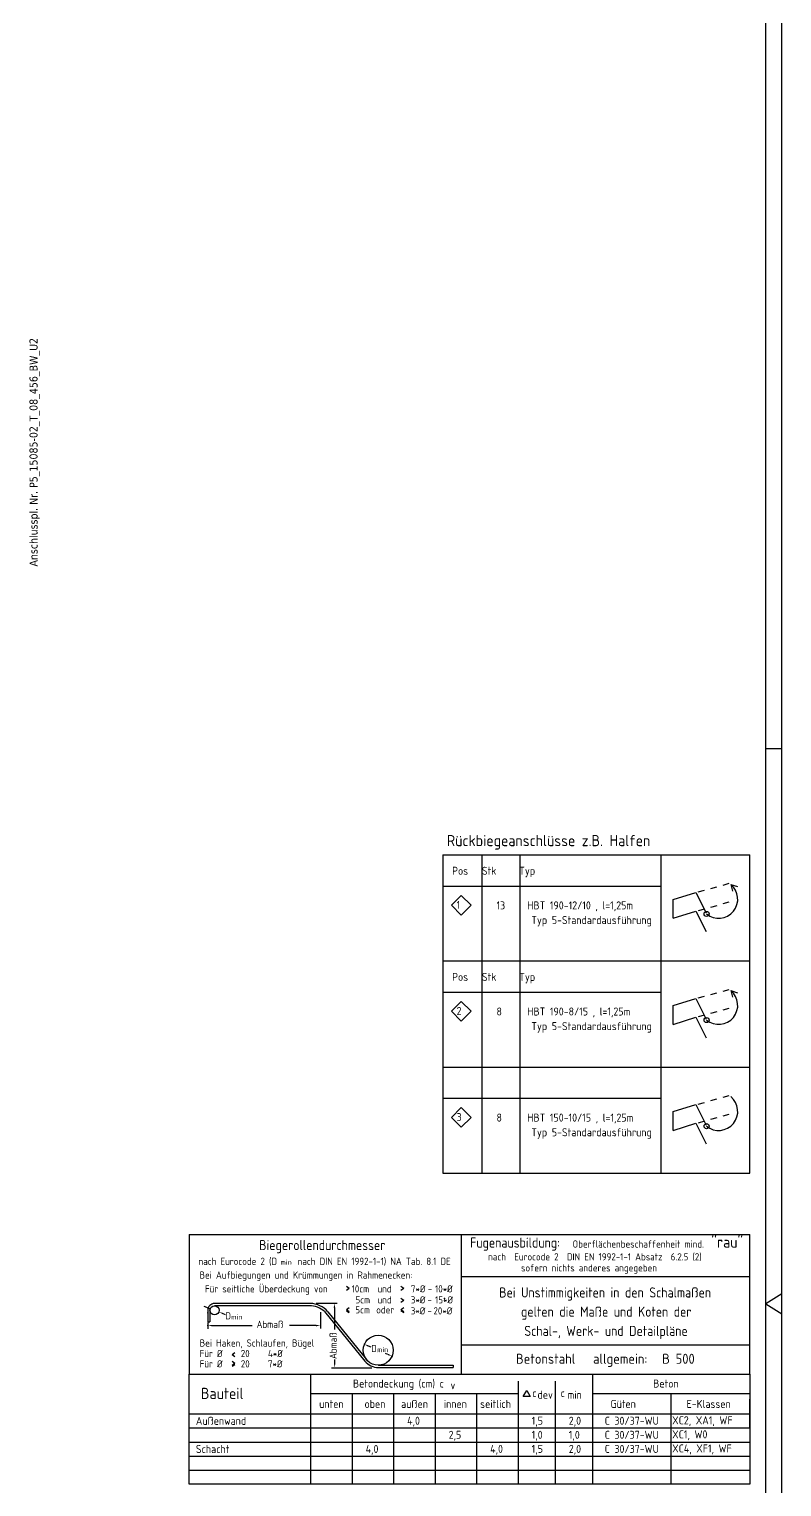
# Model space of a CAD drawing. Extents: x -30 to 112, y -12 to 52.
# Drawn here: x 66.7 to 78.45, y 18.17 to 40.94 of the extents above; entities that cross this region are included whole.
import ezdxf
from ezdxf.enums import TextEntityAlignment as Align

# ---------------------------------------------------------------- set-up
doc = ezdxf.new("R2010")
doc.units = 0
doc.header["$LTSCALE"] = 0.5
doc.linetypes.add('AUSGEZOGEN', pattern=[1000.01, 1000, 0.01])
doc.linetypes.add('DOT', pattern=[0.175, 0.05, -0.125])
for name, color, linetype in [('HBT', 7, 'Continuous'), ('OBJEKT', 7, 'Continuous'), ('RAHMEN', 7, 'Continuous'), ('RND', 7, 'Continuous'), ('TEXT', 7, 'Continuous')]:
    doc.layers.add(name, color=color, linetype=linetype)
doc.styles.add('helv', font='tahoma.ttf')
doc.styles.add('liste', font='isocp-e.shx')
doc.styles.add('txt', font='isocp.shx')

# ---------------------------------------------------------------- blocks, each defined once
blk = doc.blocks.new('A0-38-0')
at = {"layer": 'RAHMEN'}
blk.add_line((156.9, 0), (156.9, 84.1), dxfattribs=at)
at = {"layer": 'RAHMEN', "color": 5}
blk.add_line((156.4, 0.5), (156.4, 83.6), dxfattribs=at)
at = {"layer": 'RAHMEN', "color": 7}
blk.add_line((156.4, 59.4), (156.9, 59.4), dxfattribs=at)
at = {"layer": 'RAHMEN', "color": 7, "linetype": 'Continuous'}
for p, q in [((156.9, 42.36), (156.4, 42.05)), ((156.4, 42.05), (156.9, 41.74))]:
    blk.add_line(p, q, dxfattribs=at)

msp = doc.modelspace()

# ---------------------------------------------------------------- linework, layer by layer
at = {"layer": 'HBT', "color": 5, "linetype": 'Continuous'}
for p, q in [((73.1606, 28.03994), (73.1606, 26.38249)), ((73.1606, 28.03994), (77.95, 28.03994)), ((77.95, 26.38249), (77.95, 28.03994)), ((73.1606, 26.38249), (77.95, 26.38249)), ((73.1606, 26.38249), (73.1606, 24.72504)), ((73.1606, 26.38249), (77.95, 26.38249)), ((77.95, 24.72504), (77.95, 26.38249)), ((73.1606, 24.72504), (77.95, 24.72504)), ((73.1606, 24.72504), (73.1606, 23.06759)), ((73.1606, 24.72504), (77.95, 24.72504)), ((77.95, 23.06759), (77.95, 24.72504)), ((73.1606, 23.06759), (77.95, 23.06759))]:
    msp.add_line(p, q, dxfattribs=at)
at = {"layer": 'OBJEKT', "color": 7, "linetype": 'Continuous'}
for p, q in [((73.77024, 28.03994), (73.77024, 26.38249)), ((74.35872, 28.03994), (74.35872, 26.38249)), ((76.56181, 28.03994), (76.56181, 26.38249)), ((73.77024, 26.38249), (73.77024, 24.72504)), ((74.35872, 26.38249), (74.35872, 24.72504)), ((76.56181, 26.38249), (76.56181, 24.72504)), ((73.77024, 24.72504), (73.77024, 23.06759)), ((74.35872, 24.72504), (74.35872, 23.06759)), ((76.56181, 24.72504), (76.56181, 23.06759))]:
    msp.add_line(p, q, dxfattribs=at)
at = {"layer": 'RAHMEN', "color": 5, "linetype": 'Continuous'}
for p, q in [((69.2, 22.10913), (77.95, 22.10913)), ((69.2, 22.10913), (69.2, 19.93006)), ((73.4492, 19.93006), (73.4492, 22.10913)), ((77.95, 19.93006), (77.95, 22.10913)), ((77.95, 19.07649), (77.95, 19.53884))]:
    msp.add_line(p, q, dxfattribs=at)
at = {"layer": 'RAHMEN', "color": 7, "linetype": 'AUSGEZOGEN'}
for p, q in [((73.4492, 21.4516), (77.95, 21.4516)), ((71.69807, 21.26638), (71.65441, 21.29695)), ((71.69807, 21.26638), (71.65441, 21.23582)), ((72.54799, 21.26638), (72.50433, 21.29695)), ((72.54799, 21.26638), (72.50433, 21.23582)), ((71.65441, 20.93855), (71.69807, 20.96912)), ((72.50433, 20.93855), (72.54799, 20.96912)), ((72.54847, 21.07666), (72.50481, 21.10722)), ((72.54847, 21.07666), (72.50481, 21.04609)), ((71.65441, 20.93855), (71.69807, 20.90798)), ((71.65441, 20.91916), (71.69807, 20.88859)), ((72.50433, 20.93855), (72.54799, 20.90798)), ((72.50433, 20.91916), (72.54799, 20.88859)), ((69.86941, 20.23578), (69.91306, 20.26635)), ((73.4492, 20.3877), (77.95, 20.3877)), ((69.86941, 20.23578), (69.91306, 20.20521)), ((69.91306, 20.09491), (69.86941, 20.12548)), ((69.91306, 20.09491), (69.86941, 20.06434)), ((69.91306, 20.07552), (69.86941, 20.04495)), ((69.2, 19.30751), (77.95, 19.30751)), ((69.2, 19.08751), (77.95, 19.08751)), ((69.2, 18.86751), (77.95, 18.86751)), ((69.2, 18.64751), (77.95, 18.64751)), ((69.2, 18.42751), (77.95, 18.42751))]:
    msp.add_line(p, q, dxfattribs=at)
at = {"layer": 'RAHMEN', "color": 7, "linetype": 'Continuous'}
for p, q in [((69.52966, 20.95043), (69.43639, 20.98632)), ((71.09123, 21.03094), (69.59567, 21.03094)), ((71.07853, 20.99551), (69.59567, 20.99551)), ((71.18261, 21.03431), (71.50883, 21.03431)), ((71.46646, 20.96694), (71.46646, 20.62601)), ((69.48937, 20.92464), (69.48937, 20.74748)), ((69.48937, 20.74748), (69.5248, 20.74748)), ((69.48937, 20.73612), (69.48937, 20.63573)), ((69.5248, 20.92464), (69.5248, 20.74748)), ((69.71546, 20.87895), (69.7625, 20.86085)), ((71.24928, 20.89494), (71.24928, 20.64152)), ((71.31372, 20.90619), (71.94367, 20.13092)), ((71.36221, 20.90197), (71.96839, 20.15594)), ((69.55687, 20.68652), (70.18512, 20.68652)), ((71.18178, 20.68652), (70.76338, 20.68652)), ((72.04113, 20.34822), (71.99725, 20.36714)), ((71.47097, 20.09652), (71.47097, 20.15564)), ((72.15321, 20.06712), (73.32247, 20.06662)), ((72.30316, 20.23524), (72.26232, 20.25285)), ((73.32247, 20.06662), (73.32247, 20.03119)), ((71.10073, 18.23342), (71.10073, 19.93006)), ((71.41977, 20.02902), (72.05322, 20.02902)), ((72.15321, 20.03119), (73.32247, 20.03119)), ((74.33977, 18.20751), (74.33977, 19.82047)), ((74.91908, 18.20751), (74.91908, 19.82047)), ((75.4984, 18.20751), (75.4984, 19.93006)), ((71.74854, 18.20751), (71.74854, 19.62813)), ((72.39635, 18.20751), (72.39635, 19.62813)), ((73.04415, 18.20751), (73.04415, 19.62813)), ((73.69196, 18.20751), (73.69196, 19.62813)), ((76.7242, 18.20751), (76.7242, 19.62813)), ((71.10073, 18.20751), (71.10073, 19.30751)), ((74.33977, 18.20751), (74.33977, 19.30751))]:
    msp.add_line(p, q, dxfattribs=at)
at = {"layer": 'RAHMEN', "color": 1, "linetype": 'Continuous'}
for p, q in [((71.10073, 19.62813), (74.33977, 19.62813)), ((75.4984, 19.62813), (77.95, 19.62813))]:
    msp.add_line(p, q, dxfattribs=at)
at = {"layer": 'RAHMEN', "color": 5, "linetype": 'AUSGEZOGEN'}
msp.add_lwpolyline([(69.2, 19.93006), (77.95, 19.93006), (77.95, 18.20751), (69.2, 18.20751)], close=True, dxfattribs=at)
at = {"layer": 'RAHMEN', "color": 1, "linetype": 'Continuous'}
msp.add_lwpolyline([(74.46859, 19.67274), (74.5231, 19.57833), (74.41408, 19.57833)], close=True, dxfattribs=at)
at = {"layer": 'RAHMEN', "color": 7, "linetype": 'Continuous'}
for centre, radius in [((69.59567, 20.92464), 0.07086), ((72.15021, 20.30119), 0.23407)]:
    msp.add_circle(centre, radius, dxfattribs=at)
for centre, radius, start, end in [((69.59567, 20.92464), 0.1063, 89.999981, 180), ((71.07853, 20.64119), 0.35432, 48.410685, 89.999997), ((71.09123, 20.68179), 0.34915, 39.095644, 90), ((72.15321, 20.30119), 0.27, 219.095644, 270)]:
    msp.add_arc(centre, radius, start, end, dxfattribs=at)
for p in [(73.18747, 21.11175), (69.48937, 20.88366), (69.48937, 20.68652), (71.93527, 20.39387), (72.36515, 20.20851)]:
    msp.add_point(p, dxfattribs=at)
for points in [[(69.47765, 20.96109), (69.48392, 20.97738), (69.52966, 20.95043)], [(71.47771, 20.96694), (71.45521, 20.96694), (71.46646, 21.03444)], [(69.71232, 20.8708), (69.71859, 20.88709), (69.66658, 20.89775)], [(69.55687, 20.67527), (69.55687, 20.69777), (69.48937, 20.68652)], [(71.18178, 20.67527), (71.18178, 20.69777), (71.24928, 20.68652)], [(71.99279, 20.35681), (72.0017, 20.37747), (71.93527, 20.39387)], [(71.48222, 20.09652), (71.45972, 20.09652), (71.47097, 20.02902)], [(72.29871, 20.22491), (72.30762, 20.24557), (72.36515, 20.20851)]]:
    msp.add_solid(points, dxfattribs=at)
at = {"layer": 'RND', "color": 1, "linetype": 'DOT'}
for p, q in [((77.14682, 27.46153), (77.62867, 27.59465)), ((77.15001, 27.17008), (77.62867, 27.3032)), ((77.14682, 25.80408), (77.62867, 25.9372)), ((77.15001, 25.51262), (77.62867, 25.64575)), ((77.14682, 24.14663), (77.62867, 24.27975)), ((77.15001, 23.85517), (77.62867, 23.9883))]:
    msp.add_line(p, q, dxfattribs=at)
at = {"layer": 'RND', "color": 102, "linetype": 'AUSGEZOGEN'}
for p, q in [((77.65309, 27.57733), (77.75959, 27.54371)), ((77.65309, 27.57733), (77.67831, 27.47368)), ((77.65309, 25.91988), (77.75959, 25.88626)), ((77.65309, 25.91988), (77.67831, 25.81623))]:
    msp.add_line(p, q, dxfattribs=at)
at = {"layer": 'RND', "color": 1, "linetype": 'AUSGEZOGEN'}
for p, q in [((76.75286, 27.34398), (77.11012, 27.45198)), ((76.75286, 27.04759), (76.75286, 27.34398)), ((77.11012, 27.45198), (77.26747, 27.13232)), ((76.75286, 27.04759), (77.11012, 27.16052)), ((77.11012, 27.16052), (77.26747, 26.84087)), ((76.75286, 25.68653), (77.11012, 25.79453)), ((77.11012, 25.79453), (77.26747, 25.47487)), ((76.75286, 25.39014), (76.75286, 25.68653)), ((76.75286, 25.39014), (77.11012, 25.50307)), ((77.11012, 25.50307), (77.26747, 25.18342)), ((76.75286, 24.02907), (77.11012, 24.13708)), ((77.11012, 24.13708), (77.26747, 23.81742)), ((76.75286, 23.73269), (76.75286, 24.02907)), ((76.75286, 23.73269), (77.11012, 23.84562)), ((77.11012, 23.84562), (77.26747, 23.52596))]:
    msp.add_line(p, q, dxfattribs=at)
at = {"layer": 'RND', "color": 7, "linetype": 'AUSGEZOGEN'}
for points in [[(73.6007, 27.25233), (73.44688, 27.40615), (73.29306, 27.25233), (73.44688, 27.09851)], [(73.6007, 25.59488), (73.44688, 25.7487), (73.29306, 25.59488), (73.44688, 25.44106)], [(73.6007, 23.93743), (73.44688, 24.09124), (73.29306, 23.93743), (73.44688, 23.78361)]]:
    msp.add_lwpolyline(points, close=True, dxfattribs=at)
for centre in [(77.27586, 27.11629), (77.27586, 25.45884), (77.27586, 23.80139)]:
    msp.add_circle(centre, 0.04, dxfattribs=at)
at = {"layer": 'RND', "color": 102, "linetype": 'AUSGEZOGEN'}
for centre in [(77.4642, 27.34703), (77.4642, 25.68958), (77.4642, 24.03213)]:
    msp.add_arc(centre, 0.29785, 230.776363, 50.642292, dxfattribs=at)
at = {"layer": 'TEXT', "color": 7, "linetype": 'Continuous'}
for p, q in [((73.1606, 27.55218), (76.56181, 27.55218)), ((73.1606, 25.89473), (76.56181, 25.89473)), ((73.1606, 24.23728), (76.56181, 24.23728))]:
    msp.add_line(p, q, dxfattribs=at)

# ---------------------------------------------------------------- block references
at = {"layer": 'RAHMEN', "color": 7, "xscale": 0.5, "yscale": 0.5, "zscale": 0.5}
msp.add_blockref('A0-38-0', (0, 0), dxfattribs=at)

# ---------------------------------------------------------------- texts
at = {"layer": 'HBT', "color": 7, "linetype": 'Continuous', "style": 'liste'}
for s, p in [('  Pos   Stk     Typ          ', (73.1606, 27.72781)), ('   1  ', (73.15914, 27.1952)), ('13', (73.99715, 27.18707)), ('HBT 190-12/10 , l=1,25m', (74.47717, 27.18707)), ('  Pos   Stk     Typ          ', (73.1606, 26.07036)), ('   2  ', (73.15914, 25.53775)), ('8', (73.99715, 25.52962)), ('HBT 190-8/15 , l=1,25m', (74.47717, 25.52962)), ('   3  ', (73.15914, 23.8803)), ('8', (73.99715, 23.87217)), ('HBT 150-10/15 , l=1,25m', (74.47717, 23.87217))]:
    msp.add_text(s, height=0.125, dxfattribs=at).set_placement(p)
at = {"layer": 'RAHMEN', "color": 1, "linetype": 'Continuous', "style": 'txt', "width": 0.95}
for s, p in [('Biegerollendurchmesser', (71.27787, 21.86482)), ('Fugenausbildung:', (74.28604, 21.90431)), ('Bei Unstimmigkeiten in den Schalmaßen', (75.69249, 21.12497)), ('gelten die Maße und Koten der', (75.70945, 20.82497)), ('Schal-, Werk- und Detailpläne', (75.70594, 20.52497))]:
    msp.add_text(s, height=0.1575, dxfattribs=at).set_placement(p, align=Align.CENTER)
at = {"layer": 'RAHMEN', "color": 7, "linetype": 'Continuous', "style": 'txt'}
for s, p in [('Oberflächenbeschaffenheit mind.', (75.18445, 21.90431)), ('nach  Eurocode 2  DIN EN 1992-1-1 Absatz  6.2.5 (2)', (73.86623, 21.70442)), ('sofern nichts anderes angegeben', (74.3795, 21.53124)), ('Bei Aufbiegungen und Krümmungen in Rahmenecken:', (69.36179, 21.41956)), ('10cm', (71.73503, 21.20339)), ('und', (72.13934, 21.20339)), ('7*%%C', (72.66098, 21.20339)), ('-', (72.92249, 21.20339)), ('10*%%C', (73.03744, 21.20339)), ('5cm', (71.79444, 20.87556)), ('5cm', (71.79539, 21.03154)), ('oder', (72.11905, 20.87556)), ('und', (72.13982, 21.03154)), ('3*%%C', (72.65808, 20.85969)), ('3*%%C', (72.65953, 21.03154)), ('-', (72.92104, 21.03154)), ('20*%%C', (73.01293, 20.85969)), ('15*%%C', (73.03744, 21.03154)), ('D', (69.76463, 20.78216)), ('Abmaß', (70.25262, 20.65007)), ('-', (72.91959, 20.85969)), ('Für %%C', (69.36374, 20.19391)), ('Bei Haken, Schlaufen, Bügel', (69.36397, 20.35783)), ('20', (70.00574, 20.19391)), ('4*%%C', (70.42962, 20.19391)), ('D', (72.04181, 20.27175)), ('Für %%C', (69.36391, 20.03191)), ('20', (70.00592, 20.03191)), ('7*%%C', (70.42962, 20.03191))]:
    msp.add_text(s, height=0.1125, dxfattribs=at).set_placement(p)
msp.add_text('nach Eurocode 2 (D     nach DIN EN 1992-1-1) NA Tab. 8.1 DE', height=0.1125, dxfattribs=at).set_placement((71.31401, 21.63382), align=Align.CENTER)
msp.add_text('Für seitliche Überdeckung von', height=0.1125, dxfattribs=at).set_placement((71.36272, 21.20339), align=Align.RIGHT)
msp.add_text('Abmaß', height=0.1125, rotation=90, dxfattribs=at).set_placement((71.50291, 20.16418))
at = {"layer": 'RAHMEN', "color": 1, "linetype": 'Continuous', "style": 'txt'}
for s, height, p in [('Betonstahl', 0.1575, (74.30074, 20.08906)), ('allgemein:', 0.1575, (75.50409, 20.08906)), ('B 500 ', 0.1575, (76.5828, 20.08906)), ('Betondeckung (cm) c', 0.125, (71.7563, 19.71818)), ('Beton', 0.125, (76.44256, 19.71818)), ('Bauteil', 0.175, (69.38272, 19.5398)), ('v', 0.125, (73.27796, 19.69174)), ('c', 0.125, (74.55469, 19.5699)), ('dev', 0.125, (74.63623, 19.54346)), ('c', 0.125, (74.99691, 19.5699)), ('min', 0.125, (75.10546, 19.54346))]:
    msp.add_text(s, height=height, dxfattribs=at).set_placement(p)
at = {"layer": 'TEXT', "color": 7, "linetype": 'AUSGEZOGEN', "style": 'helv'}
msp.add_text('Anschlusspl. Nr. P5_15085-02_T_08_456_BW_U2', height=0.125, rotation=90, dxfattribs=at).set_placement((66.83296, 32.54285))
at = {"layer": 'TEXT', "color": 1, "linetype": 'AUSGEZOGEN', "style": 'txt'}
msp.add_text('Rückbiegeanschlüsse z.B. Halfen', height=0.175, dxfattribs=at).set_placement((73.22188, 28.17444))
at = {"layer": 'TEXT', "color": 7, "linetype": 'Continuous', "style": 'txt'}
for p in [(75.48063, 26.95812), (75.48063, 25.30067), (75.48063, 23.64322)]:
    msp.add_text('Typ 5-Standardausführung', height=0.125, dxfattribs=at).set_placement(p, align=Align.CENTER)
at = {"layer": 'TEXT', "color": 1, "style": 'txt'}
msp.add_text('"rau"', height=0.175, dxfattribs=at).set_placement((77.34935, 21.90394))
at = {"layer": 'TEXT', "color": 7, "linetype": 'AUSGEZOGEN', "style": 'txt'}
for s, height, p in [('min', 0.08016, (70.62373, 21.6361)), ('min', 0.08016, (69.85522, 20.78077)), ('min', 0.08016, (72.13239, 20.27036)), ('unten', 0.125, (71.22875, 19.40002)), ('oben', 0.125, (71.93626, 19.40002)), ('außen', 0.125, (72.50767, 19.40002)), ('innen', 0.125, (73.17433, 19.40002)), ('seitlich', 0.125, (73.74202, 19.40002)), ('Güten', 0.125, (75.77635, 19.40002)), ('E-Klassen', 0.125, (76.96392, 19.40002)), ('Außenwand', 0.125, (69.30437, 19.1359)), ('4,0', 0.125, (72.60199, 19.13778)), ('1,5', 0.125, (74.54541, 19.13778)), ('2,0', 0.125, (75.12473, 19.13778)), ('C 30/37-WU', 0.125, (75.68549, 19.13778)), ('XC2, XA1, WF', 0.125, (76.73864, 19.14464)), ('2,5', 0.125, (73.2498, 18.91778)), ('1,0', 0.125, (74.54541, 18.91778)), ('1,0', 0.125, (75.12473, 18.91778)), ('C 30/37-WU', 0.125, (75.68549, 18.91778)), ('XC1, W0', 0.125, (76.73864, 18.92464)), ('Schacht', 0.125, (69.30437, 18.6959)), ('4,0', 0.125, (71.95418, 18.69778)), ('4,0', 0.125, (73.89761, 18.69778)), ('1,5', 0.125, (74.54541, 18.69778)), ('2,0', 0.125, (75.12473, 18.69778)), ('C 30/37-WU', 0.125, (75.68549, 18.69778)), ('XC4, XF1, WF', 0.125, (76.73864, 18.70464))]:
    msp.add_text(s, height=height, dxfattribs=at).set_placement(p)

doc.saveas('drawing.dxf')
